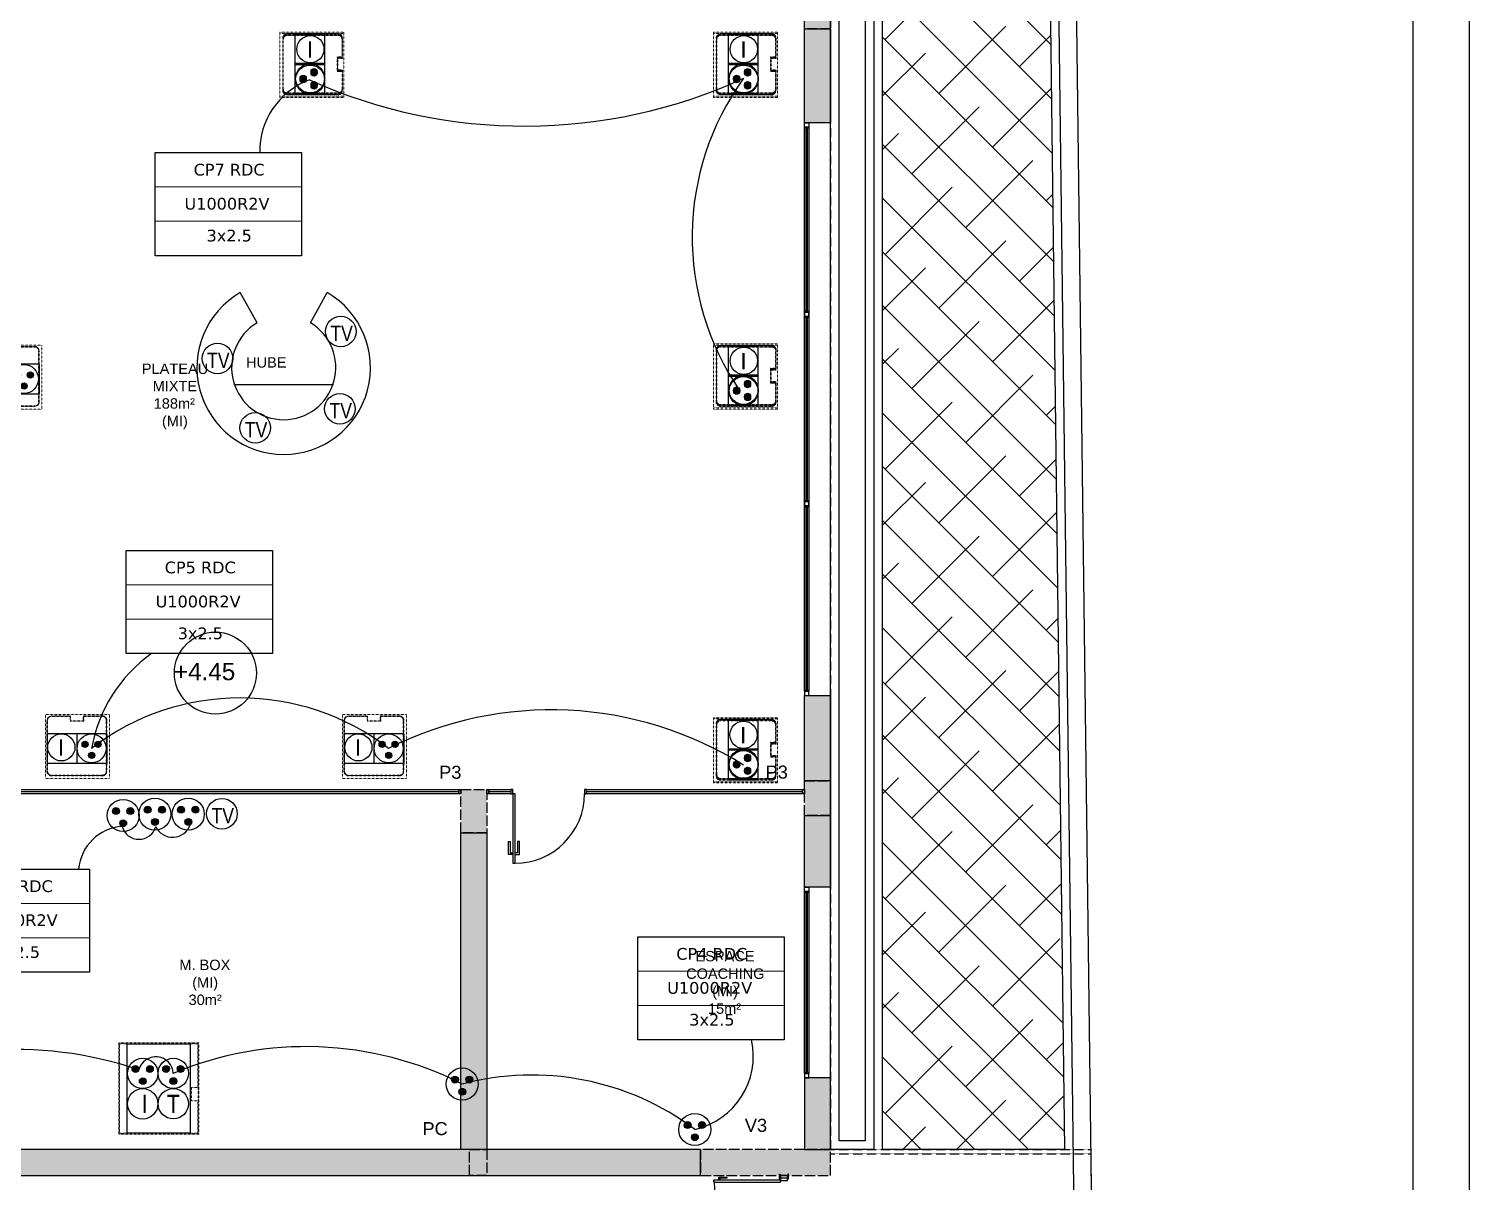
# Model space of a CAD drawing. Header units: millimetres. Extents: x 71819 to 78266, y 23672 to 38445.
# Drawn here: x 76607 to 78266, y 30786 to 32115 of the extents above; entities that cross this region are included whole.
import ezdxf
from ezdxf.enums import TextEntityAlignment as Align

# ---------------------------------------------------------------- set-up
doc = ezdxf.new("R2010")
doc.units = ezdxf.units.MM
for name, pattern in [('ACAD_ISO02W100', [15, 12, -3]), ('ACAD_ISO03W100', [30, 12, -18]), ('DASHED2', [0.375, 0.25, -0.125]), ('HIDDEN', [0.375, 0.25, -0.125])]:
    doc.linetypes.add(name, pattern=pattern)
for name, color, linetype in [('Plan Archi', 8, 'Continuous'), ('prise', 1, 'Continuous'), ('Prises CFA', 140, 'Continuous'), ('PRISES DE COURANT', 5, 'Continuous')]:
    doc.layers.add(name, color=color, linetype=linetype)
doc.layers.add('STRUCTURE POUTRES', color=5, linetype='ACAD_ISO03W100', lineweight=20)
doc.styles.add('ARIAL', font='arial.ttf')
doc.styles.get("Standard").update_dxf_attribs({"font": 'arial.ttf'})
doc.styles.add('STYLE_GENERE_1', font='ARIALN.TTF')
doc.styles.add('Verdana', font='verdana.ttf')

# ---------------------------------------------------------------- blocks, each defined once
blk = doc.blocks.new('Boite au sol 4 modules (Voiture)')
at = {"layer": 'prise', "linetype": 'Continuous'}
for points in [[(56, 55, 1), (127, 55, 1)], [(206, 55, 1), (277, 55, 1)], [(132, -71, 1), (203, -71, 1)]]:
    blk.add_hatch(color=5, dxfattribs=at).paths.add_polyline_path(points, flags=0)
at = {"layer": 'prise', "color": 1, "linetype": 'Continuous'}
for p, q in [((-346, 178), (-346, -165)), ((341, 178), (-346, 178)), ((-3, 178), (-3, -165)), ((341, 178), (341, -165)), ((341, -165), (-346, -165))]:
    blk.add_line(p, q, dxfattribs=at)
at = {"layer": 'prise', "color": 1, "linetype": 'HIDDEN', "lineweight": 5, "ltscale": 0.05, "true_color": 0xf50000}
blk.add_lwpolyline([(-364, 399), (373, 399), (373, -338), (-364, -338)], close=True, dxfattribs=at)
at = {"layer": 'prise', "color": 12, "linetype": 'HIDDEN', "lineweight": 5, "ltscale": 0.05, "true_color": 0xe00000}
for points in [[(-75, 384), (-296, 384, 0.414214), (-348, 332), (-348, -255, 0.414214), (-296, -307), (291, -307, 0.414214), (343, -255), (343, 332, 0.414214), (291, 384), (70, 384), (70, 328), (-75, 328)], [(-79, 380), (-296, 380, 0.414214), (-344, 332), (-344, -255, 0.414214), (-296, -303), (291, -303, 0.414214), (339, -255), (339, 332, 0.414214), (291, 380), (74, 380), (74, 323), (-79, 323)], [(-82, 377), (-296, 377, 0.414214), (-341, 332), (-341, -255, 0.414214), (-296, -300), (291, -300, 0.414214), (336, -255), (336, 332, 0.414214), (291, 377), (76, 377), (76, 321), (-82, 321)]]:
    blk.add_lwpolyline(points, format="xyb", close=True, dxfattribs=at)
at = {"layer": 'prise', "color": 1, "linetype": 'Continuous'}
blk.add_circle((167, 9), 167, dxfattribs=at)
at = {"layer": 'prise', "color": 5, "linetype": 'Continuous'}
for centre in [(92, 55), (241, 55), (168, -71)]:
    blk.add_circle(centre, 35.5, dxfattribs=at)
blk = doc.blocks.new('PRISE INFORMATIQUE')
at = {"layer": 'Prises CFA', "color": 4}
blk.add_circle((0.141, 0.07), 0.157, dxfattribs=at)
blk.add_text('I', height=0.189, dxfattribs=at).set_placement((0.1, -0.027))
blk = doc.blocks.new('Prise télévision')
at = {"layer": 'prise', "color": 1, "linetype": 'Continuous'}
blk.add_circle((0, 0), 176, dxfattribs=at)
at = {"layer": 'prise', "color": 4, "linetype": 'Continuous', "insert": (-120, -111), "char_height": 177.19, "attachment_point": 7, "style": 'STYLE_GENERE_1'}
blk.add_mtext('{\\fArial Narrow|b0|i0|c0|p34;TV}', dxfattribs=at)
blk = doc.blocks.new('Prise de courant normale')
at = {"layer": 'prise', "linetype": 'Continuous'}
for points in [[(-122, 51, 1), (-44, 51, 1)], [(44, 51, 1), (122, 51, 1)], [(-38, -89, 1), (41, -89, 1)]]:
    blk.add_hatch(color=5, dxfattribs=at).paths.add_polyline_path(points, flags=0)
at = {"layer": 'prise', "color": 1, "linetype": 'Continuous'}
blk.add_circle((0, 0), 185, dxfattribs=at)
at = {"layer": 'prise', "color": 5, "linetype": 'Continuous'}
for centre in [(-83, 51), (83, 51), (1, -89)]:
    blk.add_circle(centre, 39.4, dxfattribs=at)
blk = doc.blocks.new('boite')
at = {"layer": 'prise', "linetype": 'Continuous'}
for points in [[(-30.6, 22.5, 1), (-22.8, 22.5, 1)], [(-14, 22.5, 1), (-6.1, 22.5, 1)], [(4.6, 22.6, 1), (12.5, 22.6, 1)], [(21.2, 22.6, 1), (29.1, 22.6, 1)], [(-22.2, 8.5, 1), (-14.3, 8.5, 1)], [(13.1, 8.6, 1), (20.9, 8.6, 1)]]:
    blk.add_hatch(color=5, dxfattribs=at).paths.add_polyline_path(points, flags=0)
at = {"layer": 'prise', "color": 1, "linetype": 'HIDDEN', "lineweight": 5, "ltscale": 0.05}
for points in [[(-45.9, 52.5), (46.2, 52.5), (46.2, -52.5), (-45.9, -52.5)], [(-45.3, 51.9), (45.6, 51.9), (45.6, -51.9), (-45.3, -51.9)], [(45.3, -14), (45.3, -51.6), (-45, -51.6), (-45, 51.6), (45.3, 51.6), (45.3, 1.1), (37.8, 1.1), (37.8, -14)]]:
    blk.add_lwpolyline(points, close=True, dxfattribs=at)
at = {"layer": 'prise', "color": 1}
blk.add_lwpolyline([(36.3, -51.6), (-36.3, -51.6), (-36.3, 51.6), (36.3, 51.6)], close=True, dxfattribs=at)
at = {"layer": 'prise', "color": 1, "linetype": 'Continuous'}
for centre in [(-18.4, 17.4), (16.9, 17.5), (16.9, -17.5), (-18.4, -17.6)]:
    blk.add_circle(centre, 17.5, dxfattribs=at)
at = {"layer": 'prise', "color": 5, "linetype": 'Continuous'}
for centre in [(-26.7, 22.5), (-10.1, 22.5), (8.6, 22.6), (25.2, 22.6), (-18.3, 8.5), (17, 8.6)]:
    blk.add_circle(centre, 3.94, dxfattribs=at)
at = {"layer": 'prise', "color": 4, "linetype": 'Continuous', "char_height": 21.087, "attachment_point": 7, "style": 'STYLE_GENERE_1'}
for s, insert in [('{\\fArial Narrow|b0|i0|c0|p34;I}', (-19.4, -28.1)), ('{\\fArial Narrow|b0|i0|c0|p34;T}', (9.5, -28.3))]:
    blk.add_mtext(s, dxfattribs=dict(at, insert=insert))
blk = doc.blocks.new('ETIQ ECL')
at = {"color": 6, "linetype": 'ByBlock'}
blk.add_lwpolyline([(-28.09, 19.8), (28.09, 19.8), (28.09, -19.8), (-28.09, -19.8)], close=True, dxfattribs=at)
at = {"layer": 'STRUCTURE POUTRES', "color": 6, "linetype": 'ByBlock'}
for points in [[(-28.09, 19.8), (28.09, 19.8), (28.09, 6.6), (-28.09, 6.6)], [(-28.09, 6.6), (28.09, 6.6), (28.09, -6.6), (-28.09, -6.6)], [(-28.09, -6.6), (28.09, -6.6), (28.09, -19.8), (-28.09, -19.8)]]:
    blk.add_lwpolyline(points, close=True, dxfattribs=at)
at = {"layer": 'STRUCTURE POUTRES', "color": 6, "linetype": 'ByBlock', "style": 'Verdana'}
for tag, p in [('CIRCUIT', (0.33, 10.99)), ('CABLE', (-0.49, -2.08)), ('SECTION', (0.37, -14.32))]:
    blk.add_attdef(tag, text='', height=4.5, dxfattribs=at).set_placement(p, align=Align.CENTER)

msp = doc.modelspace()

# ---------------------------------------------------------------- hatches: boundary and pattern name
at = {"layer": 'Plan Archi', "linetype": 'ACAD_ISO02W100'}
for points in [[(77530.3, 32164.8), (77530.3, 32114.8), (77500.3, 32114.8), (77500.3, 32164.8)], [(77530.3, 31248.2), (77530.3, 31208.2), (77500.3, 31208.2), (77500.3, 31248.2)], [(77134.4, 31238.2), (77134.4, 31188.2), (77104.4, 31188.2), (77104.4, 31238.2)], [(77114.3, 30823.3), (77134.3, 30823.3), (77134.3, 30793.4), (77114.3, 30793.4)]]:
    msp.add_hatch(color=256, dxfattribs=at).paths.add_polyline_path(points)
at = {"layer": 'Plan Archi'}
h = msp.add_hatch(color=256, dxfattribs=at)
h.dxf.hatch_style = 1
h.paths.add_polyline_path([(77500.3, 32006.5), (77500.3, 32114.8), (77530.3, 32114.8), (77530.3, 32006.5)])
h = msp.add_hatch(color=256, dxfattribs=at)
h.dxf.hatch_style = 1
h.paths.add_polyline_path([(77500.3, 31248.2), (77500.3, 31346.5), (77530.3, 31346.5), (77530.3, 31248.2)])
h = msp.add_hatch(color=256, dxfattribs=at)
h.dxf.hatch_style = 1
h.paths.add_polyline_path([(77500.3, 31125.7), (77500.3, 31208.2), (77530.3, 31208.2), (77530.3, 31125.7)])
h = msp.add_hatch(color=256, dxfattribs=at)
h.dxf.hatch_style = 1
h.paths.add_polyline_path([(77104.4, 31188.2), (77134.4, 31188.2), (77134.4, 30823.4), (77104.4, 30823.4)])
h = msp.add_hatch(color=256, dxfattribs=at)
h.dxf.hatch_style = 1
h.paths.add_polyline_path([(77500.3, 30905.7), (77500.3, 30823.4), (77530.3, 30823.4), (77530.3, 30905.7)])
h = msp.add_hatch(color=256, dxfattribs=at)
h.dxf.hatch_style = 1
h.paths.add_polyline_path([(77380.6, 30823.4), (76381.8, 30823.4), (76381.8, 30793.4), (77380.6, 30793.4)])
at = {"layer": 'Plan Archi', "linetype": 'ACAD_ISO02W100'}
h = msp.add_hatch(color=256, dxfattribs=at)
h.dxf.hatch_style = 1
h.paths.add_polyline_path([(77530.3, 30823.4), (77380.6, 30823.4), (77380.6, 30793.4), (77530.3, 30793.4)])

# ---------------------------------------------------------------- linework, layer by layer
msp.add_lwpolyline([(78266.1, 33913.6), (78266.1, 29922.6), (72676.1, 29922.6), (72676.1, 33913.6)], close=True)
msp.add_lwpolyline([(72741.1, 30303.6), (72741.1, 33848.6), (78201.1, 33848.6), (78201.1, 30303.6)])
at = {"layer": 'Plan Archi', "color": 0}
for p, q in [((77804.3, 32850.6), (77834.1, 30493.3)), ((77814.1, 30493.3), (77784.6, 32831))]:
    msp.add_line(p, q, dxfattribs=at)
at = {"layer": 'Plan Archi'}
for p, q in [((77774.7, 32821.1), (77800, 30823.3)), ((77590.3, 30823.3), (77590.3, 32614.7)), ((77570.3, 32594.7), (77570.3, 30833.3)), ((77580.3, 32604.7), (77580.3, 30823.3)), ((77540.3, 30833.3), (77540.3, 32564.7)), ((77530.3, 30823.3), (77530.3, 32554.7)), ((77590.3, 32290.8), (77783.8, 32097.2)), ((77590.3, 32228.9), (77784.6, 32034.6)), ((77593.2, 32102.3), (77670.5, 32179.6)), ((77590.3, 32167), (77785.4, 31971.9)), ((77500.3, 32006.5), (77500.3, 32114.8)), ((77500.3, 32114.8), (77530.3, 32114.8)), ((77530.3, 32114.8), (77530.3, 32006.5)), ((77655, 32040.4), (77732.4, 32117.8)), ((77590.3, 32105.1), (77786.2, 31909.2)), ((77747.9, 32071.3), (77783.7, 32107.2)), ((77590.3, 32037.6), (77639.6, 32086.8)), ((77716.9, 31978.5), (77784.5, 32046.1)), ((77590.3, 32043.3), (77787, 31846.6)), ((77624.1, 31947.6), (77701.5, 32024.9)), ((77530.3, 32006.5), (77500.3, 32006.5)), ((77500.3, 32001.5), (77500.3, 32006.5)), ((77500.3, 32006.5), (77505.3, 32006.5)), ((77500.3, 31788.2), (77500.3, 32001.5)), ((77505.3, 32001.5), (77500.3, 32001.5)), ((77501.6, 32000), (77501.6, 32001.5)), ((77501.6, 32001.5), (77504.1, 32001.5)), ((77504.1, 32000), (77501.6, 32000)), ((77502.3, 31789.7), (77502.3, 32000)), ((77502.3, 32000), (77503.3, 32000)), ((77503.3, 32000), (77503.3, 31789.7)), ((77504.1, 32001.5), (77504.1, 32000)), ((77505.3, 32006.5), (77505.3, 32001.5)), ((77505.3, 32001.5), (77505.3, 31788.2)), ((77530.3, 31783.2), (77530.3, 32006.5)), ((77590.3, 31975.7), (77608.6, 31994)), ((77590.3, 31981.4), (77787.8, 31783.9)), ((77686, 31885.7), (77763.3, 31963.1)), ((77593.2, 31854.8), (77670.5, 31932.1)), ((77590.3, 31919.5), (77788.6, 31721.2)), ((77778.8, 31916.7), (77786, 31923.9)), ((77655, 31792.9), (77732.4, 31870.3)), ((77747.9, 31823.9), (77786.8, 31862.8)), ((77590.3, 31857.6), (77789.4, 31658.6)), ((77590.3, 31790.1), (77639.6, 31839.3)), ((76869.6, 31775.8), (76850.3, 31810.9)), ((76931.1, 31775.8), (76950.3, 31810.9)), ((77590.3, 31795.8), (77790.2, 31595.9)), ((77716.9, 31731.1), (77787.6, 31801.7)), ((77505.3, 31788.2), (77500.3, 31788.2)), ((77500.3, 31788.2), (77500.3, 31783.2)), ((77500.3, 31783.2), (77500.3, 31788.2)), ((77500.3, 31788.2), (77505.3, 31788.2)), ((77500.3, 31569.9), (77500.3, 31783.2)), ((77500.3, 31783.2), (77505.3, 31783.2)), ((77505.3, 31783.2), (77500.3, 31783.2)), ((77504.1, 31789.7), (77501.6, 31789.7)), ((77501.6, 31789.7), (77501.6, 31788.2)), ((77501.6, 31788.2), (77504.1, 31788.2)), ((77501.6, 31781.7), (77501.6, 31783.2)), ((77501.6, 31783.2), (77504.1, 31783.2)), ((77504.1, 31781.7), (77501.6, 31781.7)), ((77503.3, 31789.7), (77502.3, 31789.7)), ((77502.3, 31571.4), (77502.3, 31781.7)), ((77502.3, 31781.7), (77503.3, 31781.7)), ((77503.3, 31781.7), (77503.3, 31571.4)), ((77504.1, 31788.2), (77504.1, 31789.7)), ((77504.1, 31783.2), (77504.1, 31781.7)), ((77505.3, 31783.2), (77505.3, 31788.2)), ((77505.3, 31788.2), (77505.3, 31783.2)), ((77505.3, 31783.2), (77505.3, 31569.9)), ((77530.3, 31564.9), (77530.3, 31788.2)), ((77624.1, 31700.1), (77701.5, 31777.5)), ((77590.3, 31728.2), (77608.6, 31746.5)), ((77590.3, 31733.9), (77791, 31533.3)), ((77686, 31638.2), (77763.3, 31715.6)), ((76957.8, 31704.3), (76842.9, 31704.3)), ((77593.2, 31607.3), (77670.5, 31684.6)), ((77590.3, 31672), (77791.8, 31470.6)), ((77778.8, 31669.2), (77789.1, 31679.5)), ((77655, 31545.4), (77732.4, 31622.8)), ((77747.9, 31576.4), (77789.9, 31618.4)), ((77590.3, 31610.2), (77792.6, 31407.9)), ((77590.3, 31542.6), (77639.6, 31591.8)), ((77505.3, 31569.9), (77500.3, 31569.9)), ((77500.3, 31569.9), (77500.3, 31564.9)), ((77500.3, 31564.9), (77500.3, 31569.9)), ((77500.3, 31569.9), (77505.3, 31569.9)), ((77500.3, 31351.5), (77500.3, 31564.9)), ((77500.3, 31564.9), (77505.3, 31564.9)), ((77505.3, 31564.9), (77500.3, 31564.9)), ((77504.1, 31571.4), (77501.6, 31571.4)), ((77501.6, 31571.4), (77501.6, 31569.9)), ((77501.6, 31569.9), (77504.1, 31569.9)), ((77501.6, 31563.4), (77501.6, 31564.9)), ((77501.6, 31564.9), (77504.1, 31564.9)), ((77503.3, 31571.4), (77502.3, 31571.4)), ((77504.1, 31569.9), (77504.1, 31571.4)), ((77504.1, 31564.9), (77504.1, 31563.4)), ((77505.3, 31564.9), (77505.3, 31569.9)), ((77505.3, 31569.9), (77505.3, 31564.9)), ((77505.3, 31564.9), (77505.3, 31351.5)), ((77530.3, 31346.5), (77530.3, 31569.9)), ((77504.1, 31563.4), (77501.6, 31563.4)), ((77502.3, 31353), (77502.3, 31563.4)), ((77502.3, 31563.4), (77503.3, 31563.4)), ((77503.3, 31563.4), (77503.3, 31353)), ((77590.3, 31548.3), (77793.4, 31345.3)), ((77716.9, 31483.6), (77790.7, 31557.3)), ((77624.1, 31452.6), (77701.5, 31530)), ((77590.3, 31480.7), (77608.6, 31499)), ((77590.3, 31486.4), (77794.2, 31282.6)), ((77686, 31390.8), (77763.3, 31468.1)), ((77593.2, 31359.8), (77670.5, 31437.2)), ((77778.8, 31421.7), (77792.2, 31435.1)), ((77590.3, 31424.5), (77794.9, 31219.9)), ((77655, 31297.9), (77732.4, 31375.3)), ((77747.9, 31328.9), (77793, 31374)), ((77505.3, 31351.5), (77500.3, 31351.5)), ((77500.3, 31351.5), (77500.3, 31346.5)), ((77504.1, 31353), (77501.6, 31353)), ((77501.6, 31353), (77501.6, 31351.5)), ((77501.6, 31351.5), (77504.1, 31351.5)), ((77503.3, 31353), (77502.3, 31353)), ((77504.1, 31351.5), (77504.1, 31353)), ((77505.3, 31346.5), (77505.3, 31351.5)), ((77590.3, 31362.7), (77795.7, 31157.3)), ((77500.3, 31248.2), (77500.3, 31346.5)), ((77500.3, 31346.5), (77530.3, 31346.5)), ((77500.3, 31346.5), (77505.3, 31346.5)), ((77530.3, 31346.5), (77530.3, 31248.2)), ((77590.3, 31295.1), (77639.6, 31344.4)), ((77590.3, 31300.8), (77796.5, 31094.6)), ((77716.9, 31236.1), (77793.8, 31312.9)), ((77624.1, 31205.1), (77701.5, 31282.5)), ((77530.3, 31248.2), (77500.3, 31248.2)), ((77590.3, 31233.2), (77608.6, 31251.5)), ((76496.8, 31238.2), (77101.9, 31238.2)), ((76496.8, 31235.7), (77101.9, 31235.7)), ((77101.9, 31233.2), (76496.8, 31233.2)), ((77101.9, 31238.2), (77104.4, 31238.2)), ((77101.9, 31233.2), (77101.9, 31238.2)), ((77101.9, 31238.2), (77101.9, 31233.2)), ((77104.4, 31233.2), (77101.9, 31233.2)), ((77104.4, 31238.2), (77104.4, 31233.2)), ((77134.3, 31238.2), (77136.8, 31238.2)), ((77134.3, 31233.2), (77134.3, 31238.2)), ((77136.8, 31233.2), (77134.3, 31233.2)), ((77136.8, 31238.2), (77136.8, 31233.2)), ((77136.8, 31238.2), (77161.8, 31238.2)), ((77136.8, 31233.2), (77136.8, 31238.2)), ((77136.8, 31235.7), (77161.8, 31235.7)), ((77161.8, 31233.2), (77136.8, 31233.2)), ((77161.8, 31238.2), (77161.8, 31233.2)), ((77164.3, 31238.2), (77161.8, 31238.2)), ((77161.8, 31238.2), (77161.8, 31233.2)), ((77161.8, 31233.2), (77164.3, 31233.2)), ((77164.3, 31233.2), (77164.3, 31238.2)), ((77166.8, 31233.2), (77164.3, 31233.2)), ((77164.3, 31233.2), (77164.3, 31153.2)), ((77166.8, 31153.2), (77166.8, 31233.2)), ((77249.3, 31238.2), (77246.8, 31238.2)), ((77246.8, 31238.2), (77246.8, 31233.2)), ((77246.8, 31233.2), (77249.3, 31233.2)), ((77249.3, 31238.2), (77497.8, 31238.2)), ((77249.3, 31233.2), (77249.3, 31238.2)), ((77249.3, 31233.2), (77249.3, 31238.2)), ((77249.3, 31235.7), (77497.8, 31235.7)), ((77497.8, 31233.2), (77249.3, 31233.2)), ((77497.8, 31238.2), (77500.3, 31238.2)), ((77497.8, 31233.2), (77497.8, 31238.2)), ((77497.8, 31238.2), (77497.8, 31233.2)), ((77500.3, 31233.2), (77497.8, 31233.2)), ((77500.3, 31238.2), (77500.3, 31233.2)), ((77590.3, 31238.9), (77797.3, 31031.9)), ((77686, 31143.3), (77763.3, 31220.6)), ((77500.3, 31125.7), (77500.3, 31208.2)), ((77500.3, 31208.2), (77530.3, 31208.2)), ((77530.3, 31208.2), (77530.3, 31125.7)), ((77104.4, 31188.2), (77134.4, 31188.2)), ((77104.4, 30823.4), (77104.4, 31188.2)), ((77134.4, 31188.2), (77134.4, 30823.4)), ((77593.2, 31112.3), (77670.5, 31189.7)), ((77778.8, 31174.2), (77795.3, 31190.7)), ((77159.3, 31163.2), (77159.3, 31178.2)), ((77159.3, 31178.2), (77161.3, 31178.2)), ((77161.3, 31178.2), (77161.3, 31165.2)), ((77171.8, 31178.2), (77169.8, 31178.2)), ((77169.8, 31178.2), (77169.8, 31165.2)), ((77171.8, 31163.2), (77171.8, 31178.2)), ((77590.3, 31177.1), (77798.1, 30969.3)), ((77164.3, 31163.2), (77159.3, 31163.2)), ((77161.3, 31165.2), (77164.3, 31165.2)), ((77164.3, 31153.2), (77166.8, 31153.2)), ((77169.8, 31165.2), (77166.8, 31165.2)), ((77166.8, 31163.2), (77171.8, 31163.2)), ((77530.3, 31125.7), (77500.3, 31125.7)), ((77500.3, 31120.7), (77500.3, 31125.7)), ((77500.3, 31125.7), (77505.3, 31125.7)), ((77500.3, 30910.7), (77500.3, 31120.7)), ((77505.3, 31120.7), (77500.3, 31120.7)), ((77501.6, 31119.2), (77501.6, 31120.7)), ((77501.6, 31120.7), (77504.1, 31120.7)), ((77504.1, 31119.2), (77501.6, 31119.2)), ((77502.3, 30912.2), (77502.3, 31119.2)), ((77502.3, 31119.2), (77503.3, 31119.2)), ((77503.3, 31119.2), (77503.3, 30912.2)), ((77504.1, 31120.7), (77504.1, 31119.2)), ((77505.3, 31125.7), (77505.3, 31120.7)), ((77505.3, 31120.7), (77505.3, 30910.7)), ((77530.3, 30905.7), (77530.3, 31125.7)), ((77655, 31050.5), (77732.4, 31127.8)), ((77747.9, 31081.4), (77796.1, 31129.6)), ((77590.3, 31115.2), (77798.9, 30906.6)), ((77590.3, 31047.6), (77639.6, 31096.9)), ((77716.9, 30988.6), (77794.3, 31065.9)), ((77590.3, 31053.3), (77799.7, 30843.9)), ((77624.1, 30957.7), (77701.5, 31035)), ((77590.3, 30985.7), (77608.6, 31004.1)), ((77590.3, 30991.4), (77758.5, 30823.3)), ((77686, 30895.8), (77763.3, 30973.1)), ((77593.2, 30864.8), (77670.5, 30942.2)), ((77778.8, 30926.7), (77798.4, 30946.3)), ((77590.3, 30929.6), (77696.6, 30823.3)), ((77505.3, 30910.7), (77500.3, 30910.7)), ((77500.3, 30910.7), (77500.3, 30905.7)), ((77500.3, 30905.7), (77500.3, 30823.4)), ((77530.3, 30905.7), (77500.3, 30905.7)), ((77500.3, 30905.7), (77505.3, 30905.7)), ((77504.1, 30912.2), (77501.6, 30912.2)), ((77501.6, 30912.2), (77501.6, 30910.7)), ((77501.6, 30910.7), (77504.1, 30910.7)), ((77503.3, 30912.2), (77502.3, 30912.2)), ((77504.1, 30910.7), (77504.1, 30912.2)), ((77505.3, 30905.7), (77505.3, 30910.7)), ((77530.3, 30823.4), (77530.3, 30905.7)), ((77747.9, 30833.9), (77799.2, 30885.2)), ((77590.3, 30867.7), (77634.8, 30823.3)), ((77675.3, 30823.3), (77732.4, 30880.3)), ((77570.3, 30833.3), (77540.3, 30833.3)), ((77613.5, 30823.3), (77639.6, 30849.4)), ((77380.6, 30823.4), (76381.8, 30823.4)), ((77134.4, 30823.4), (77104.4, 30823.4)), ((77380.6, 30793.4), (77380.6, 30823.4)), ((77500.3, 30823.4), (77530.3, 30823.4)), ((77580.3, 30823.3), (77530.3, 30823.3)), ((77800, 30823.3), (77590.3, 30823.3)), ((76381.8, 30793.4), (77380.6, 30793.4)), ((77472.5, 30787.9), (77396, 30787.9)), ((77396, 30787.9), (77396, 30785.6)), ((77396, 30785.6), (77396, 30787.9)), ((77396, 30785.6), (77472.5, 30785.6)), ((77401.7, 30791.2), (77410.8, 30791.2)), ((77401.7, 30788), (77401.7, 30791.2)), ((77410.8, 30790.1), (77402.7, 30790.1)), ((77402.7, 30790.1), (77402.7, 30787.9)), ((77410.8, 30791.2), (77410.8, 30790.1)), ((77471.6, 30789.5), (77471.6, 30794.9)), ((77471.6, 30794.9), (77472.4, 30794.9)), ((77472.4, 30789.5), (77471.6, 30789.5)), ((77472.4, 30794.9), (77472.4, 30789.5)), ((77480.8, 30793.4), (77472.5, 30793.4)), ((77472.5, 30793.4), (77472.5, 30787.6)), ((77472.5, 30793.3), (77472.5, 30789.7)), ((77472.5, 30790.7), (77480.8, 30790.7)), ((77480.8, 30790.3), (77472.5, 30790.3)), ((77472.5, 30790.3), (77472.5, 30787.6)), ((77472.5, 30785.6), (77472.5, 30787.9)), ((77472.5, 30787.6), (77480.8, 30787.6)), ((77480.8, 30790.7), (77480.8, 30793.4)), ((77480.8, 30787.6), (77480.8, 30790.3)), ((77481.7, 30794.9), (77481, 30794.9)), ((77481, 30794.9), (77481, 30789.5)), ((77481, 30789.5), (77481.7, 30789.5)), ((77481.7, 30789.5), (77481.7, 30794.9))]:
    msp.add_line(p, q, dxfattribs=at)
at = {"layer": 'Plan Archi', "linetype": 'DASHED2'}
for p, q in [((77530.3, 32554.7), (77530.3, 30823.3)), ((77530.3, 30823.3), (77830, 30823.3)), ((77530.3, 30818.3), (77830, 30818.3)), ((77830, 30823.3), (77834.1, 30493.3))]:
    msp.add_line(p, q, dxfattribs=at)
at = {"layer": 'Plan Archi', "linetype": 'ACAD_ISO02W100'}
for p, q in [((77500.3, 32114.8), (77500.3, 32164.8)), ((77530.3, 32114.8), (77500.3, 32114.8)), ((77500.3, 31208.2), (77500.3, 31248.2)), ((77500.3, 31248.2), (77530.3, 31248.2)), ((77530.3, 31248.2), (77530.3, 31208.2)), ((77104.4, 31188.2), (77104.4, 31238.2)), ((77104.4, 31238.2), (77134.4, 31238.2)), ((77134.4, 31238.2), (77134.4, 31188.2)), ((77530.3, 31208.2), (77500.3, 31208.2)), ((77530.5, 31208.2), (77500.5, 31208.2)), ((77134.4, 31188.2), (77104.4, 31188.2)), ((77114.3, 30823.3), (77134.3, 30823.3)), ((77114.3, 30793.4), (77114.3, 30823.3)), ((77134.3, 30823.3), (77134.3, 30793.4)), ((77530.3, 30823.4), (77380.6, 30823.4)), ((77380.6, 30823.4), (77380.6, 30793.4)), ((77530.3, 30793.4), (77530.3, 30823.4)), ((77134.3, 30793.4), (77114.3, 30793.4)), ((77380.6, 30793.4), (77530.3, 30793.4))]:
    msp.add_line(p, q, dxfattribs=at)
at = {"layer": 'Plan Archi'}
msp.add_circle((76821.6, 31372.3), 47.2, dxfattribs=at)
for centre, radius, start, end in [((76900.3, 31724.3), 100, 120, 60), ((76900.3, 31724.3), 60, 120.8396, 59.1604), ((77166.8, 31233.2), 80, 270, 0), ((77474.6, 30787.7), 78.6, 181.5216, 268.4858)]:
    msp.add_arc(centre, radius, start, end, dxfattribs=at)
at = {"layer": 'PRISES DE COURANT', "color": 6, "linetype": 'ByBlock'}
for centre, radius, start, end in [((76960.7, 31973.4), 88.1, 110.5178, 180.8313), ((77178, 32606.8), 604.2, 245.7464, 294.6581), ((77684.1, 31874.6), 313.2, 144.2108, 214.3598), ((77208.5, 30912.3), 417.6, 57.9629, 116.6631)]:
    msp.add_arc(centre, radius, start, end, dxfattribs=at)
at = {"layer": 'PRISES DE COURANT', "color": 6}
for centre, radius, start, end in [((76847.7, 31255.5), 171.4, 125.5854, 169.9182), ((76850, 31062.5), 281.1, 52.5024, 127.4976), ((76718, 31141.5), 54.3, 94.1234, 174.8089), ((76733.6, 31200.9), 20.2, 195.038, 344.4068), ((76772.4, 31204.5), 21.4, 205.1872, 340.8842), ((77354.3, 30931.1), 87, 283.011, 12.246), ((76590.8, 30494.9), 443.7, 71.2682, 117.6828), ((76926.2, 30545.9), 395.9, 62.998, 112.7525), ((76752.9, 30909.9), 20.2, 3.1332, 165.2397), ((77186, 30596.4), 312.7, 53.0631, 104.8315)]:
    msp.add_arc(centre, radius, start, end, dxfattribs=at)

# ---------------------------------------------------------------- block references
at = {"layer": 'PRISES DE COURANT', "xscale": 0.1, "yscale": 0.1, "zscale": 0.1, "rotation": 270}
for p in [(76929.8, 32074.4), (76929.8, 32073), (77429.2, 32074.4), (77429.2, 32073), (77429.2, 31715.3), (77429.2, 31713.9), (77429.2, 31284.4), (77429.2, 31283)]:
    msp.add_blockref('Boite au sol 4 modules (Voiture)', p, dxfattribs=at)
at = {"layer": 'PRISES DE COURANT'}
for name, p, xscale, yscale, zscale in [('PRISE INFORMATIQUE', (76916.9, 32084.2), 100, 100, 100), ('PRISE INFORMATIQUE', (77416.3, 32084.2), 100, 100, 100), ('Prise télévision', (76966, 31765.9), 0.1, 0.1, 0.1), ('Boite au sol 4 modules (Voiture)', (76584.3, 31710.3), 0.1, 0.1, 0.1), ('Prise télévision', (76824, 31734.9), 0.1, 0.1, 0.1), ('PRISE INFORMATIQUE', (77416.3, 31725.1), 100, 100, 100), ('Prise télévision', (76965, 31676.9), 0.1, 0.1, 0.1), ('Prise télévision', (76867.5, 31654.9), 0.1, 0.1, 0.1), ('Boite au sol 4 modules (Voiture)', (76662.3, 31284.6), 0.1, 0.1, 0.1), ('Boite au sol 4 modules (Voiture)', (77004.5, 31284.6), 0.1, 0.1, 0.1), ('PRISE INFORMATIQUE', (77416, 31294.1), 100, 100, 100), ('PRISE INFORMATIQUE', (76630, 31279.7), 100, 100, 100), ('PRISE INFORMATIQUE', (76972.2, 31279.7), 100, 100, 100), ('Prise de courant normale', (76715.3, 31208.2), 0.1, 0.1, 0.1), ('Prise de courant normale', (76751.8, 31209.7), 0.1, 0.1, 0.1), ('Prise de courant normale', (76790.3, 31209.7), 0.1, 0.1, 0.1), ('Prise télévision', (76829.1, 31210.2), 0.1, 0.1, 0.1), ('Prise de courant normale', (77105.9, 30898.7), 0.1, 0.1, 0.1), ('Prise de courant normale', (77373.9, 30846.3), 0.1, 0.1, 0.1)]:
    msp.add_blockref(name, p, dxfattribs=dict(at, xscale=xscale, yscale=yscale, zscale=zscale))
at = {"layer": 'PRISES DE COURANT', "color": 6, "linetype": 'ByBlock', "xscale": 3, "yscale": 3, "zscale": 3}
for p, values in [((76836.4, 31912.7), {'SECTION': '3x2.5', 'CABLE': 'U1000R2V', 'CIRCUIT': 'CP7 RDC'}), ((76803.1, 31454.3), {'SECTION': '3x2.5', 'CABLE': 'U1000R2V', 'CIRCUIT': 'CP5 RDC'}), ((76592.3, 31087), {'SECTION': '3x2.5', 'CABLE': 'U1000R2V', 'CIRCUIT': 'CP3 RDC'}), ((77392.5, 31009), {'SECTION': '3x2.5', 'CABLE': 'U1000R2V', 'CIRCUIT': 'CP4 RDC'})]:
    msp.add_blockref('ETIQ ECL', p, dxfattribs=at).add_auto_attribs(values)
at = {"layer": 'PRISES DE COURANT'}
msp.add_blockref('boite', (76756.2, 30893.5), dxfattribs=at)

# ---------------------------------------------------------------- texts
at = {"layer": 'Plan Archi'}
msp.add_text('HUBE', height=12, dxfattribs=at).set_placement((76856.9, 31724.3))
at = {"layer": 'Plan Archi', "linetype": 'ByBlock'}
for s, height, p in [('PLATEAU', 12, (76736.9, 31717)), ('MIXTE', 12, (76749.3, 31697)), ('188m²', 12, (76750.5, 31677)), ('(MI)', 12, (76760, 31656.8)), ('+4.45', 20, (76773.8, 31364.1)), ('ESPACE', 12, (77374.7, 31040.1)), ('M. BOX', 12, (76780.1, 31030)), ('(MI)', 12, (76794.9, 31009.8)), ('COACHING', 12, (77363.9, 31019.9)), ('30m²', 12, (76790.7, 30989.8)), ('(MI)', 12, (77393.9, 30999.7)), ('15m²', 12, (77389.1, 30979.6))]:
    msp.add_text(s, height=height, rotation=360, dxfattribs=at).set_placement(p)
at = {"layer": 'Plan Archi', "linetype": 'ByBlock', "style": 'ARIAL'}
for s, p in [('P3', (77079.4, 31250.5)), ('P3', (77455.5, 31250.7)), ('PC', (77060.1, 30839.8)), ('V3', (77431.6, 30843.6))]:
    msp.add_text(s, height=15, dxfattribs=at).set_placement(p)

doc.saveas('drawing.dxf')
